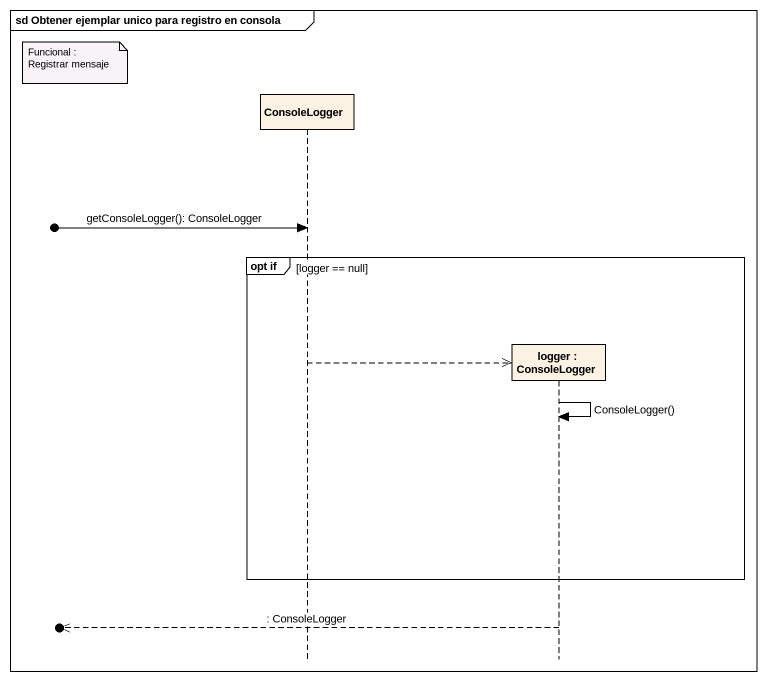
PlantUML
@startuml
mainframe sd Obtener ejemplar unico para registro en consola
hide footbox
participant ConsoleLogger
participant "logger : ConsoleLogger" as logger

note left of ConsoleLogger : Funcional : Registrar mensaje
[o-> ConsoleLogger : getConsoleLogger(): ConsoleLogger
group opt if [logger == null]
  ConsoleLogger -->> logger **
  logger -> logger : ConsoleLogger()
end
[o<<-- logger : : ConsoleLogger
@enduml
